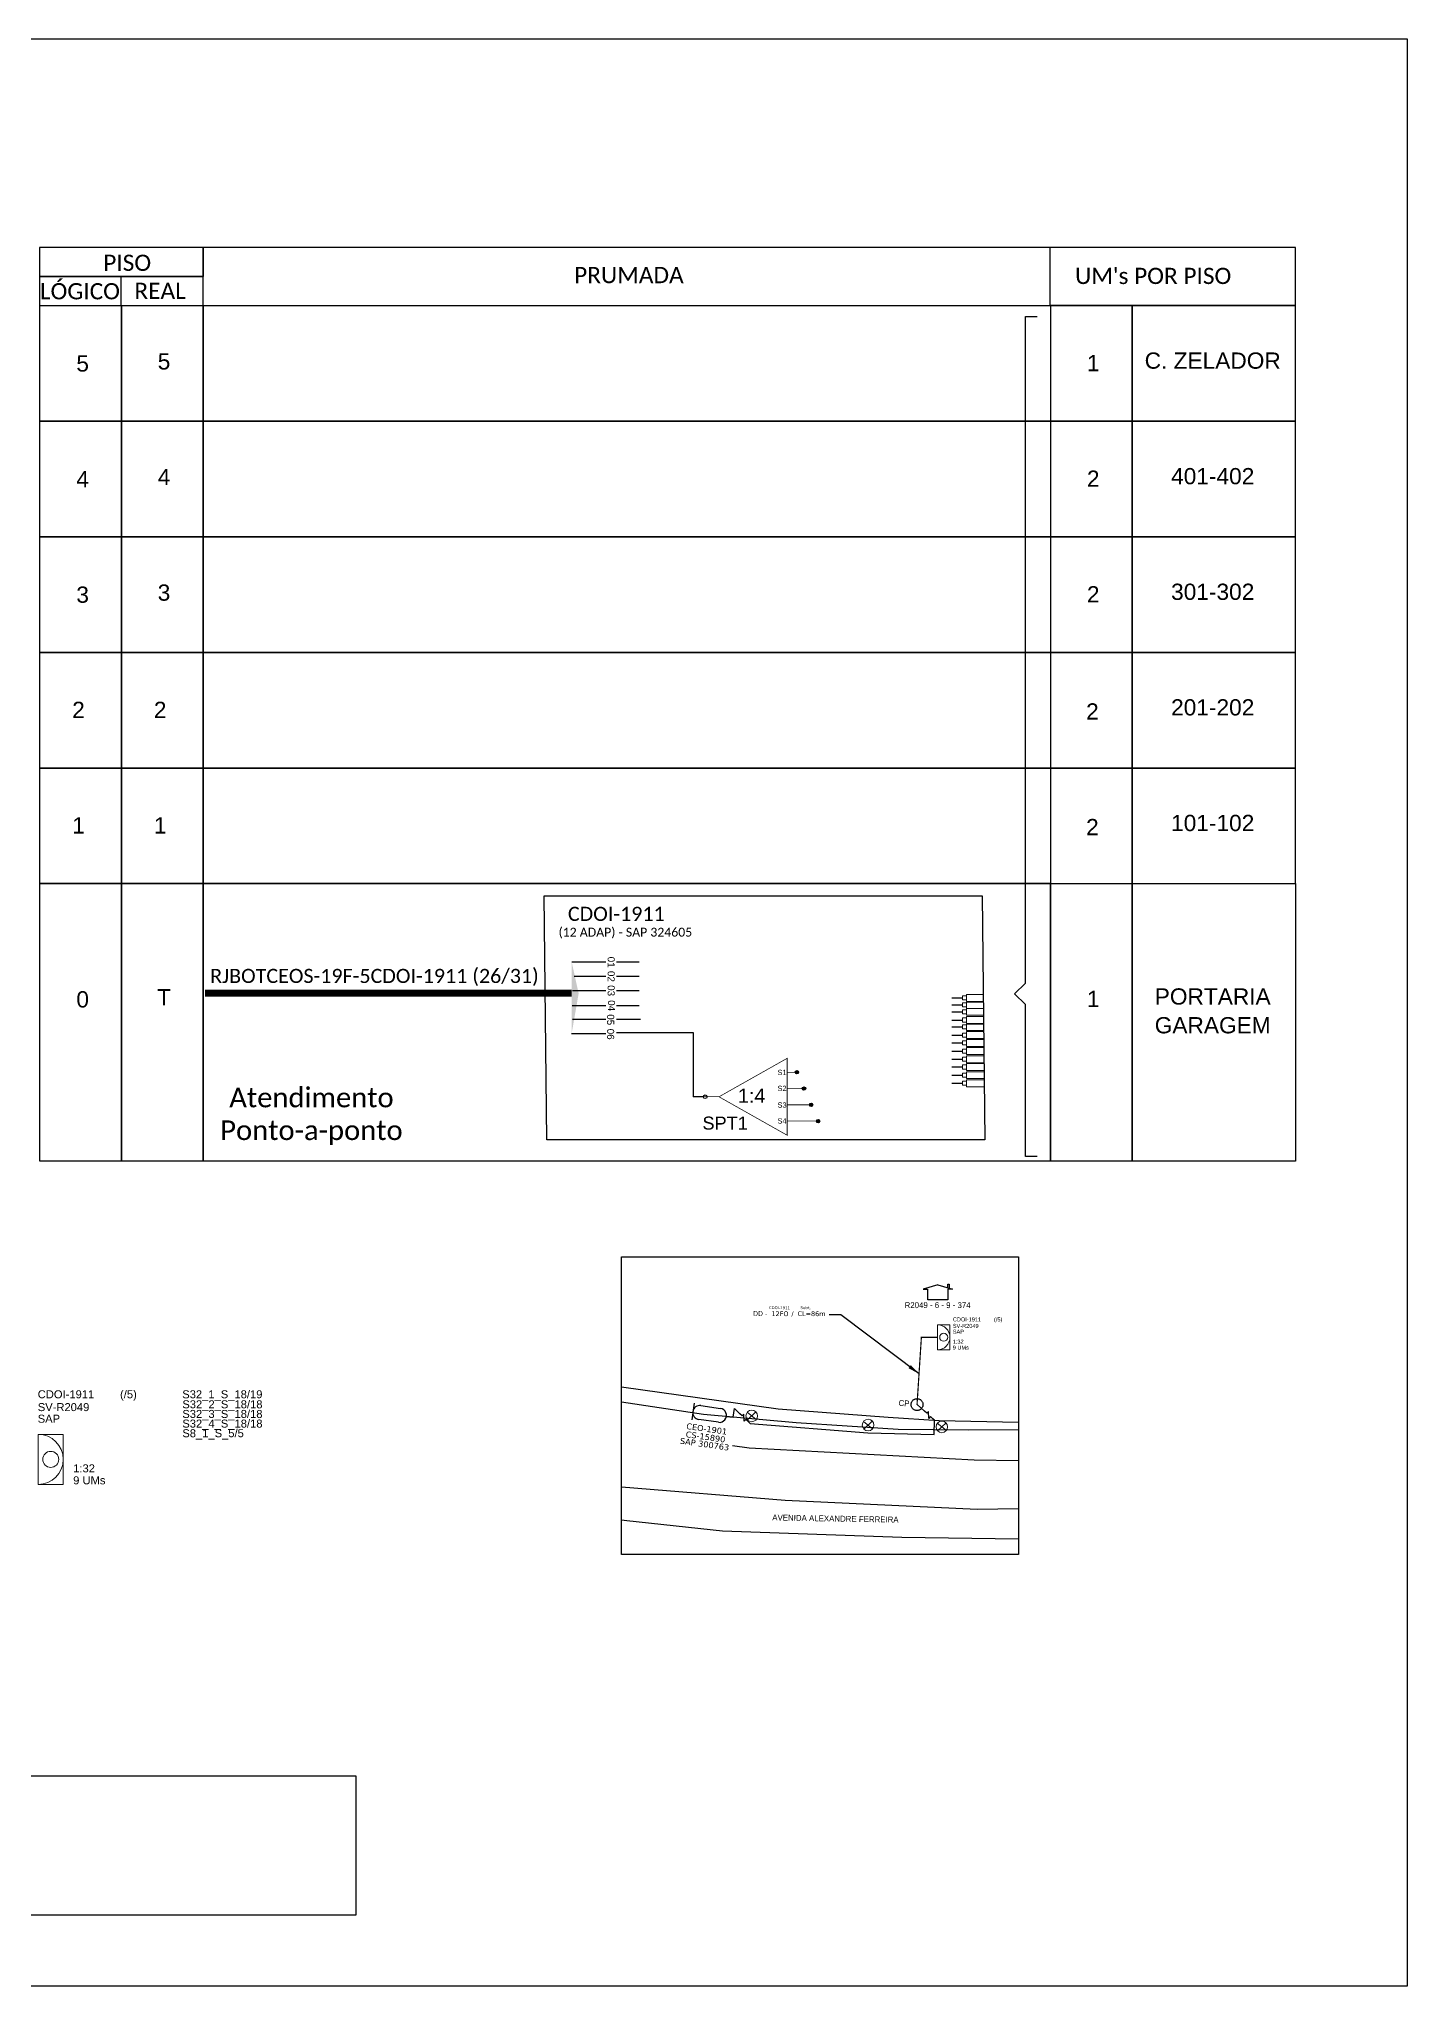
# Model space of a CAD drawing. Header units: millimetres. Extents: x 8980 to 9448, y -9966 to -9636.
# Drawn here: x 9215.5 to 9448, y -9966.5 to -9635.6 of the extents above; entities that cross this region are included whole.
import ezdxf
from ezdxf.enums import TextEntityAlignment as Align

# ---------------------------------------------------------------- set-up
doc = ezdxf.new("R2010")
doc.units = ezdxf.units.MM
doc.linetypes.add('DASHED', pattern=[0.75, 0.5, -0.25])
doc.linetypes.add('PHANTOM2', pattern=[1.25, 0.625, -0.125, 0.125, -0.125, 0.125, -0.125])
for name, color, linetype in [('10.0-Cartográfico', 252, 'Continuous'), ('10.1-Caixas Subterrâneas', 5, 'Continuous'), ('20.5-CEO', 1, 'Continuous'), ('20.8-Legenda', 1, 'Continuous'), ('CD a instalar', 1, 'Continuous'), ('CEO', 1, 'Continuous'), ('INTERV', 5, 'Continuous'), ('label_cabos', 7, 'Continuous'), ('Legenda', 1, 'Continuous'), ('MUB_SEGMENTO', 7, 'Continuous'), ('Subida Lateral', 5, 'Continuous'), ('surveys', 7, 'Continuous'), ('surveys legendas', 7, 'Continuous')]:
    doc.layers.add(name, color=color, linetype=linetype)
for name, color, linetype, lineweight in [('10.4-Postes', 1, 'Continuous', 0), ("20.0-LEGENDA DOS CDO'S", 1, 'Continuous', 0), ('20.1-CDO_INTERIOR', 1, 'Continuous', 0)]:
    doc.layers.add(name, color=color, linetype=linetype, lineweight=lineweight)
doc.layers.add('EXTRA', color=50, linetype='Continuous', plot=False)
doc.styles.add('ARIAL', font='arial.ttf')
doc.styles.add('siredit', font='verdana.ttf')
doc.styles.add('WMF-Calibri0', font='calibri.ttf')
doc.linetypes.add('FENCELINE1', pattern='A,0.25,-0.1,[133,ltypeshp.shx,S=0.1,R=0,X=-0.1,Y=0],-0.1,1', length=1.45)
doc.linetypes.add('RESERVA', pattern='A,0.5,-0.15,["RESERVA",Standard,S=0.18,R=0,X=0,Y=-0.1],-1.3', length=1.95)
doc.dimstyles.new('CC', dxfattribs={"dimtxt": 1, "dimasz": 2, "dimexe": 0.18, "dimexo": 0.0625, "dimgap": 0.09, "dimtad": 0, "dimdec": 0, "dimrnd": 1, "dimzin": 0, "dimdsep": 46, "dimtxsty": 'siredit', "dimblk": 'NONE', "dimcen": 0, "dimse1": 1, "dimse2": 1, "dimsd1": 1, "dimsd2": 1, "dimclrt": 7, "dimadec": 0, "dimazin": 0, "dimtfac": 1, "dimtdec": 0, "dimtofl": 0, "dimtmove": 0, "dimatfit": 3, "dimfxl": 1, "dimtolj": 1, "dimtzin": 0, "dimarcsym": 0})

# ---------------------------------------------------------------- blocks, each defined once
blk = doc.blocks.new('A$C4360606C')
at = {"color": 0}
for points in [[(0, 4.11), (23.15, 4.11), (23.15, 8.22), (0, 8.22)], [(0, 0), (23.15, 0), (23.15, 4.11), (0, 4.11)]]:
    blk.add_lwpolyline(points, close=True, dxfattribs=at)
for points in [[(23.15, 0), (177.9, 0), (177.9, 8.22), (23.15, 8.22), (23.15, 8.22), (23.15, 4.11)], [(143.15, 0), (143.15, 8.22)], [(11.57, 0), (11.57, 4.11)]]:
    blk.add_lwpolyline(points)
at = {"color": 0, "style": 'WMF-Calibri0'}
for s, p in [('     PISO', (4.96, 4.92)), ('  LÓGICO', (-1.58, 0.89)), ('    REAL', (10.18, 0.95)), ('PRUMADA', (75.71, 3.18)), ("UM's POR PISO", (146.67, 3.06))]:
    blk.add_text(s, height=2.3, dxfattribs=at).set_placement(p)
blk = doc.blocks.new('CDO_INTERIOR_TROCA')
at = {"layer": '20.1-CDO_INTERIOR', "color": 0, "lineweight": 18}
blk.add_lwpolyline([(4.25, -4.25), (4.25, 4.25), (0, 4.25), (0, -4.25)], close=True, dxfattribs=at)
blk.add_circle((2.13, 0), 1.36, dxfattribs=at)
blk.add_arc((0, 0), 4.25, 270, 90, dxfattribs=at)
at = {"layer": "20.0-LEGENDA DOS CDO'S", "color": 0, "style": 'ARIAL'}
for tag, p in [('CDO_N', (-0.08, 10.38)), ('SPLITER_1', (24.48, 10.38)), ('SPLITER_2', (24.5, 8.68)), ('SAP_ANTIGO', (-0.08, 6.23)), ('SURVEY', (-0.08, 8.2)), ('/_SAP_NOVO', (12.37, 6.23)), ('SPLITER_3', (24.5, 7.04)), ('SPLITER_4', (24.5, 5.4)), ('SPLITER_5', (24.5, 3.75)), ('1:XX', (5.94, -2.22)), ('UMS', (5.94, -4.24))]:
    blk.add_attdef(tag, p, '', height=1.36, dxfattribs=at)
blk.add_attdef('FIBRAS_UTILIZADAS', text='', height=1.36, dxfattribs=at).set_placement((15.34, 10.38), align=Align.CENTER)
blk = doc.blocks.new('SPLT_1-4_DIV_DIR_PLANEJADO')
h = blk.add_hatch(color=3)
h.dxf.hatch_style = 1
edge = h.paths.add_edge_path()
edge.add_arc((4860.42, -611.97), 0.242, 0, 360)
h = blk.add_hatch(color=3)
h.dxf.hatch_style = 1
edge = h.paths.add_edge_path()
edge.add_arc((4861.42, -614.28), 0.242, 0, 360)
h = blk.add_hatch(color=3)
h.dxf.hatch_style = 1
edge = h.paths.add_edge_path()
edge.add_arc((4862.42, -616.58), 0.242, 0, 360)
h = blk.add_hatch(color=3)
h.dxf.hatch_style = 1
edge = h.paths.add_edge_path()
edge.add_arc((4863.42, -618.89), 0.242, 0, 360)
at = {"color": 30, "linetype": 'DASHED', "ltscale": 2.5, "const_width": 0.1}
blk.add_lwpolyline([(4859.04, -609.99), (4849.38, -615.44), (4859.04, -620.89), (4859.04, -609.99)], dxfattribs=at)
at = {"color": 30, "linetype": 'DASHED', "lineweight": 0, "ltscale": 2.5, "const_width": 0.1}
for points in [[(4860.42, -611.97), (4859.04, -611.97)], [(4859.04, -614.28), (4861.42, -614.28)], [(4849.38, -615.44), (4847.15, -615.44)], [(4859.04, -616.58), (4862.42, -616.58)], [(4859.04, -618.89), (4863.42, -618.89)]]:
    blk.add_lwpolyline(points, dxfattribs=at)
at = {"color": 3}
for centre in [(4860.42, -611.97), (4861.42, -614.28), (4862.42, -616.58), (4863.42, -618.89)]:
    blk.add_circle(centre, 0.242, dxfattribs=at)
at = {"color": 30, "style": 'ARIAL'}
for s, height, p in [('S1', 0.75, (4857.67, -612.37)), ('1:4', 2, (4852.06, -616.29)), ('S2', 0.75, (4857.67, -614.63)), ('S3', 0.75, (4857.67, -616.98)), ('S4', 0.75, (4857.67, -619.24))]:
    blk.add_text(s, height=height, dxfattribs=at).set_placement(p)
blk = doc.blocks.new('PTPT')
at = {"layer": '10.4-Postes', "color": 1, "linetype": 'PHANTOM2'}
for points in [[(-0.0000079, 0.0000104), (0.0000075, -0.000002)], [(0.000007, 0.0000109), (-0.0000074, -0.0000025)]]:
    blk.add_lwpolyline(points, dxfattribs=at)
at = {"layer": '10.4-Postes', "color": 1}
blk.add_circle((-0.0000002, 0.0000042), 0.00000987, dxfattribs=at)
blk = doc.blocks.new('SURVEY_SURVEY')
for p, q in [((0, 0.0000254), (-0.0000251, 0.000018)), ((-0.0000251, 0.000018), (-0.0000173, 0.000018)), ((-0.0000172, 0), (-0.0000172, 0.0000179)), ((0.0000172, 0), (-0.0000172, 0)), ((0, 0.0000254), (0.0000251, 0.000018)), ((0.0000169, 0.0000264), (0.0000195, 0.0000264)), ((0.0000169, 0.0000205), (0.0000169, 0.0000264)), ((0.0000251, 0.000018), (0.0000172, 0.000018)), ((0.0000172, 0.000018), (0.0000172, 0)), ((0.0000195, 0.0000264), (0.0000195, 0.0000198))]:
    blk.add_line(p, q)
blk = doc.blocks.new('CDOI_CT_DRT')
at = {"layer": '20.1-CDO_INTERIOR', "color": 0, "lineweight": 18}
blk.add_lwpolyline([(2.13, -2.13), (2.13, 2.12), (0, 2.12), (0, -2.13)], close=True, dxfattribs=at)
blk.add_circle((1.06, 0), 0.68, dxfattribs=at)
blk.add_arc((0, 0), 2.13, 269.9724, 89.9724, dxfattribs=at)
at = {"layer": "20.0-LEGENDA DOS CDO'S", "color": 0, "style": 'ARIAL'}
for tag, p in [('CDO_N', (2.61, 2.69)), ('SAP', (2.61, 0.61)), ('SURVEY', (2.61, 1.6)), ('1:XX', (2.6, -1.08)), ('UMS', (2.6, -2.09))]:
    blk.add_attdef(tag, p, '', height=0.68, rotation=359.9724, dxfattribs=at)
blk.add_attdef('FIBRAS_UTILIZADAS', text='', height=0.68, rotation=359.9724, dxfattribs=at).set_placement((10.32, 2.69), align=Align.CENTER)
blk = doc.blocks.new('MHMZ')
at = {"linetype": 'PHANTOM2'}
blk.add_circle((0, 0), 0.0000101, dxfattribs=at)
blk = doc.blocks.new('CEO_CT_DRT')
at = {"layer": 'CEO', "color": 0}
for p, q in [((-1.56, 1.26), (1.8, 1.26)), ((1.8, -1.13), (-1.56, -1.13))]:
    blk.add_line(p, q, dxfattribs=at)
blk.add_lwpolyline([(-2.75, 1.51), (-2.75, -1.38)], dxfattribs=at)
for centre, start, end in [((-1.56, 0.07), 90, 270), ((1.8, 0.07), 270, 90)]:
    blk.add_arc(centre, 1.2, start, end, dxfattribs=at)
at = {"layer": 'CEO', "color": 7, "style": 'siredit'}
for tag, p in [('CEO_Nº', (0.12, 5.61)), ('LOCAL', (0.12, 4.23)), ('SAP', (0.12, 2.97)), ('FIBRAS_RESERVA', (0.12, -1.94))]:
    blk.add_attdef(tag, text='', height=1.01, dxfattribs=at).set_placement(p, align=Align.TOP_CENTER)
blk = doc.blocks.new('_None')
blk = doc.blocks.new('LEGENDA DOS CABOS')
at = {"layer": 'EXTRA', "color": 0, "style": 'siredit'}
for tag, p in [('ID', (4.6, 0.97)), ('XX', (9.03, 0.97))]:
    blk.add_attdef(tag, text='', height=0.48, rotation=359.69, dxfattribs=at).set_placement(p, align=Align.MIDDLE_CENTER)
at = {"layer": 'Legenda', "color": 0, "style": 'siredit'}
for tag, p in [('TIPO_CABO', (1.31, 0)), ('CABO', (4.69, -0.05)), ('/', (6.81, -0.05)), ('METROS', (10.03, -0.05))]:
    blk.add_attdef(tag, text='', height=0.8, rotation=359.69, dxfattribs=at).set_placement(p, align=Align.MIDDLE_CENTER)

msp = doc.modelspace()

# ---------------------------------------------------------------- hatches: boundary and pattern name
h = msp.add_hatch(color=5)
h.dxf.hatch_style = 1
h.paths.add_polyline_path([(9307.23, -9797.78), (9306.05, -9792.42), (9306.06, -9795.23)])
h.paths.add_polyline_path([(9307.23, -9797.78), (9306.06, -9795.23), (9306.04, -9804.61)])

# ---------------------------------------------------------------- linework, layer by layer
at = {"color": 3}
for p, q in [((9306.06, -9792.42), (9311.83, -9792.42)), ((9306.46, -9794.83), (9311.83, -9794.83)), ((9313.67, -9792.42), (9317.54, -9792.42)), ((9313.67, -9794.83), (9317.54, -9794.83)), ((9306.18, -9797.25), (9311.83, -9797.25)), ((9313.67, -9797.25), (9317.54, -9797.25)), ((9370.68, -9798.53), (9372.46, -9798.53)), ((9306.15, -9799.8), (9311.83, -9799.8)), ((9313.67, -9799.8), (9317.54, -9799.8)), ((9370.68, -9799.72), (9372.46, -9799.72)), ((9370.68, -9800.9), (9372.46, -9800.9)), ((9306.04, -9804.61), (9311.85, -9804.61)), ((9306.2, -9802.15), (9311.85, -9802.15)), ((9313.67, -9802.15), (9317.72, -9802.15)), ((9370.68, -9802.29), (9372.46, -9802.29)), ((9370.68, -9803.47), (9372.46, -9803.47)), ((9370.68, -9804.85), (9372.46, -9804.85)), ((9370.68, -9806.18), (9372.46, -9806.18)), ((9370.68, -9807.56), (9372.46, -9807.56)), ((9370.68, -9808.95), (9372.46, -9808.95)), ((9370.68, -9810.27), (9372.46, -9810.27)), ((9370.68, -9811.66), (9372.46, -9811.66)), ((9370.68, -9813.04), (9372.46, -9813.04))]:
    msp.add_line(p, q, dxfattribs=at)
at = {"color": 8, "ltscale": 100}
msp.add_line((9328.44, -9815.35), (9326.67, -9815.35), dxfattribs=at)
for points in [[(8979.52, -9635.55), (9448.05, -9635.55), (9448.05, -9966.47), (8979.52, -9966.47)], [(9215.65, -9680.88), (9229.54, -9680.88), (9229.54, -9700.52), (9215.65, -9700.52)], [(9229.54, -9680.88), (9243.43, -9680.88), (9243.43, -9700.52), (9229.54, -9700.52)], [(9243.43, -9680.88), (9387.43, -9680.88), (9387.43, -9700.52), (9243.43, -9700.52)], [(9401.32, -9680.88), (9387.43, -9680.88), (9387.43, -9700.52), (9401.32, -9700.52)], [(9429.09, -9680.88), (9401.32, -9680.88), (9401.32, -9700.52), (9429.09, -9700.52)], [(9215.65, -9700.52), (9229.54, -9700.52), (9229.54, -9720.17), (9215.65, -9720.17)], [(9229.54, -9700.52), (9243.43, -9700.52), (9243.43, -9720.17), (9229.54, -9720.17)], [(9243.43, -9700.52), (9387.43, -9700.52), (9387.43, -9720.17), (9243.43, -9720.17)], [(9401.32, -9700.52), (9387.43, -9700.52), (9387.43, -9720.17), (9401.32, -9720.17)], [(9429.09, -9700.52), (9401.32, -9700.52), (9401.32, -9720.17), (9429.09, -9720.17)], [(9215.65, -9720.17), (9229.54, -9720.17), (9229.54, -9739.81), (9215.65, -9739.81)], [(9229.54, -9720.17), (9243.43, -9720.17), (9243.43, -9739.81), (9229.54, -9739.81)], [(9243.43, -9720.17), (9387.43, -9720.17), (9387.43, -9739.81), (9243.43, -9739.81)], [(9401.32, -9720.17), (9387.43, -9720.17), (9387.43, -9739.81), (9401.32, -9739.81)], [(9429.09, -9720.17), (9401.32, -9720.17), (9401.32, -9739.81), (9429.09, -9739.81)], [(9215.65, -9739.81), (9229.54, -9739.81), (9229.54, -9759.46), (9215.65, -9759.46)], [(9229.54, -9739.81), (9243.43, -9739.81), (9243.43, -9759.46), (9229.54, -9759.46)], [(9243.43, -9739.81), (9387.43, -9739.81), (9387.43, -9759.46), (9243.43, -9759.46)], [(9401.32, -9739.81), (9387.43, -9739.81), (9387.43, -9759.46), (9401.32, -9759.46)], [(9429.09, -9739.81), (9401.32, -9739.81), (9401.32, -9759.46), (9429.09, -9759.46)], [(9215.65, -9759.46), (9229.54, -9759.46), (9229.54, -9779.11), (9215.65, -9779.11)], [(9229.54, -9759.46), (9243.43, -9759.46), (9243.43, -9779.11), (9229.54, -9779.11)], [(9243.43, -9759.46), (9387.43, -9759.46), (9387.43, -9779.11), (9243.43, -9779.11)], [(9401.32, -9759.46), (9387.43, -9759.46), (9387.43, -9779.11), (9401.32, -9779.11)], [(9429.09, -9759.46), (9401.32, -9759.46), (9401.32, -9779.11), (9429.09, -9779.11)], [(9215.65, -9779.11), (9229.54, -9779.11), (9229.54, -9826.26), (9215.65, -9826.26)], [(9229.54, -9779.11), (9243.43, -9779.11), (9243.43, -9826.26), (9229.54, -9826.26)], [(9243.43, -9779.11), (9387.43, -9779.11), (9387.43, -9826.26), (9243.43, -9826.26)], [(9387.43, -9779.11), (9401.32, -9779.11), (9401.32, -9826.26), (9387.43, -9826.26)], [(9401.32, -9779.11), (9429.09, -9779.11), (9429.09, -9826.26), (9401.32, -9826.26)]]:
    msp.add_lwpolyline(points, close=True)
at = {"color": 3}
msp.add_lwpolyline([(9385.17, -9825.47), (9383.19, -9825.47), (9383.18, -9799.66), (9381.3, -9797.85), (9383.18, -9796.04), (9383.18, -9682.75), (9385.16, -9682.75)], dxfattribs=at)
at = {"color": 1}
msp.add_lwpolyline([(9301.37, -9781.16), (9375.85, -9781.16), (9376.3, -9822.65), (9301.81, -9822.65)], close=True, dxfattribs=at)
at = {"color": 1, "const_width": 1.2}
msp.add_lwpolyline([(9306.05, -9797.73), (9250.61, -9797.73), (9250.61, -9797.73), (9243.7, -9797.73), (9243.7, -9797.73), (9243.7, -9797.73)], dxfattribs=at)
at = {"color": 3, "lineweight": 0}
for points in [[(9372.46, -9798.19), (9373.15, -9798.19), (9373.15, -9798.88), (9372.46, -9798.88)], [(9372.46, -9799.37), (9373.15, -9799.37), (9373.15, -9800.06), (9372.46, -9800.06)], [(9372.46, -9800.56), (9373.15, -9800.56), (9373.15, -9801.25), (9372.46, -9801.25)], [(9372.46, -9801.94), (9373.15, -9801.94), (9373.15, -9802.63), (9372.46, -9802.63)], [(9372.46, -9803.13), (9373.15, -9803.13), (9373.15, -9803.81), (9372.46, -9803.81)], [(9372.46, -9804.51), (9373.15, -9804.51), (9373.15, -9805.2), (9372.46, -9805.2)], [(9372.46, -9805.84), (9373.15, -9805.84), (9373.15, -9806.52), (9372.46, -9806.52)], [(9372.46, -9807.22), (9373.15, -9807.22), (9373.15, -9807.91), (9372.46, -9807.91)], [(9372.46, -9808.6), (9373.15, -9808.6), (9373.15, -9809.29), (9372.46, -9809.29)], [(9372.46, -9809.93), (9373.15, -9809.93), (9373.15, -9810.62), (9372.46, -9810.62)], [(9372.46, -9811.31), (9373.15, -9811.31), (9373.15, -9812), (9372.46, -9812)], [(9372.46, -9812.7), (9373.15, -9812.7), (9373.15, -9813.38), (9372.46, -9813.38)]]:
    msp.add_lwpolyline(points, close=True, dxfattribs=at)
for points in [[(9373.15, -9797.94), (9373.15, -9799.13)], [(9373.15, -9797.94), (9376.05, -9797.94)], [(9373.15, -9799.13), (9376.05, -9799.13)], [(9373.15, -9799.13), (9376.05, -9799.13)], [(9373.15, -9799.27), (9376.05, -9799.27)], [(9373.15, -9799.27), (9373.15, -9800.31)], [(9373.15, -9800.31), (9373.15, -9801.49)], [(9373.15, -9800.31), (9376.05, -9800.31)], [(9373.15, -9800.31), (9376.05, -9800.31)], [(9373.15, -9801.49), (9376.05, -9801.49)], [(9373.15, -9801.69), (9373.15, -9802.88)], [(9373.15, -9801.69), (9376.05, -9801.69)], [(9373.15, -9802.88), (9376.05, -9802.88)], [(9373.15, -9802.88), (9376.05, -9802.88)], [(9373.15, -9803.02), (9376.05, -9803.02)], [(9373.15, -9803.02), (9373.15, -9804.06)], [(9373.15, -9804.06), (9376.05, -9804.06)], [(9373.15, -9804.26), (9373.15, -9805.45)], [(9373.15, -9804.26), (9376.05, -9804.26)], [(9373.15, -9805.45), (9376.05, -9805.45)], [(9373.15, -9805.59), (9373.15, -9806.77)], [(9373.15, -9805.59), (9376.05, -9805.59)], [(9373.15, -9806.77), (9376.05, -9806.77)], [(9373.15, -9806.97), (9373.15, -9808.16)], [(9373.15, -9806.97), (9376.05, -9806.97)], [(9373.15, -9808.16), (9376.05, -9808.16)], [(9373.15, -9808.36), (9373.15, -9809.54)], [(9373.15, -9808.36), (9376.05, -9808.36)], [(9373.15, -9809.54), (9376.05, -9809.54)], [(9373.15, -9809.68), (9373.15, -9810.87)], [(9373.15, -9809.68), (9376.05, -9809.68)], [(9373.15, -9810.87), (9376.05, -9810.87)], [(9373.15, -9811.07), (9373.15, -9812.25)], [(9373.15, -9811.07), (9376.05, -9811.07)], [(9373.15, -9812.25), (9376.05, -9812.25)], [(9373.15, -9812.45), (9373.15, -9813.63)], [(9373.15, -9812.45), (9376.05, -9812.45)], [(9373.15, -9813.63), (9376.05, -9813.63)]]:
    msp.add_lwpolyline(points, dxfattribs=at)
at = {"color": 8, "linetype": 'RESERVA', "ltscale": 3}
msp.add_lwpolyline([(9313.65, -9804.44), (9326.67, -9804.44), (9326.67, -9815.35)], dxfattribs=at)
at = {"color": 3}
msp.add_lwpolyline([(9314.5, -9842.54), (9381.98, -9842.54), (9381.98, -9893.13), (9314.5, -9893.13)], close=True, dxfattribs=at)
at = {"color": 0}
msp.add_lwpolyline([(8991.08, -9930.72), (9269.33, -9930.72), (9269.33, -9954.42), (8991.08, -9954.42)], close=True, dxfattribs=at)
at = {"color": 3}
msp.add_circle((9328.74, -9815.34), 0.308, dxfattribs=at)
at = {"layer": '10.0-Cartográfico'}
for points in [[(9314.5, -9864.62), (9341.15, -9868.36), (9359.83, -9869.81), (9368.53, -9870.37), (9381.98, -9870.64)], [(9381.98, -9871.92), (9373.43, -9871.99), (9361.55, -9871.87), (9344.2, -9870.77), (9328.43, -9869.36), (9314.5, -9867.24)], [(9381.98, -9877.2), (9374.45, -9877.09), (9336.23, -9875.06), (9333.36, -9874.68)], [(9314.5, -9881.62), (9342.35, -9883.91), (9374.99, -9885.42), (9381.98, -9885.3)], [(9314.5, -9887.21), (9315.42, -9887.35), (9331.69, -9889.11), (9362.16, -9890.16), (9381.98, -9890.44)]]:
    msp.add_lwpolyline(points, dxfattribs=at)
at = {"layer": 'CD a instalar', "color": 8, "linetype": 'ByBlock', "const_width": 0.2}
msp.add_lwpolyline([(9364.75, -9867.65), (9365.49, -9856.21), (9368.22, -9856.21)], dxfattribs=at)
at = {"layer": 'INTERV', "ltscale": 25}
for points in [[(9366.02, -9868.78), (9364.75, -9867.65)], [(9332.34, -9869.65), (9333.51, -9869.81), (9333.71, -9868.33), (9334.64, -9869.23)]]:
    msp.add_lwpolyline(points, dxfattribs=at)
at = {"layer": 'INTERV', "linetype": 'FENCELINE1', "ltscale": 25}
msp.add_lwpolyline([(9336.02, -9870.53), (9336.41, -9870.87), (9356.37, -9872.43), (9367.65, -9872.71), (9367.7, -9870.29), (9367.42, -9870.05)], dxfattribs=at)
at = {"layer": 'Subida Lateral', "color": 5}
for points in [[(9336.02, -9870.53), (9335.63, -9870.16), (9335.35, -9870.46), (9335.31, -9869.29), (9335.02, -9869.59), (9334.64, -9869.23)], [(9367.42, -9870.05), (9367.03, -9869.69), (9366.76, -9870), (9366.68, -9868.83), (9366.4, -9869.13), (9366.02, -9868.78)]]:
    msp.add_lwpolyline(points, dxfattribs=at)

# ---------------------------------------------------------------- block references
at = {"xscale": 1.2, "yscale": 1.2, "zscale": 1.2}
for name, p in [('A$C4360606C', (9215.61, -9680.88)), ('SPLT_1-4_DIV_DIR_PLANEJADO', (3511.83, -9076.81))]:
    msp.add_blockref(name, p, dxfattribs=at)
at = {"layer": '10.1-Caixas Subterrâneas', "color": 40, "xscale": 100000, "yscale": 100000, "zscale": 100000}
msp.add_blockref('MHMZ', (9364.75, -9867.65), dxfattribs=at)
at = {"layer": '10.4-Postes', "color": 1, "xscale": 100000, "yscale": 100000, "zscale": 100000}
for p in [(9336.67, -9870), (9356.45, -9871.55), (9368.99, -9871.86)]:
    msp.add_blockref('PTPT', p, dxfattribs=at)
at = {"layer": '20.1-CDO_INTERIOR', "color": 8}
msp.add_blockref('CDOI_CT_DRT', (9368.22, -9856.21), dxfattribs=at).add_auto_attribs({'CDO_N': 'CDOI-1911', 'FIBRAS_UTILIZADAS': '(/5)', 'SURVEY': 'SV-R2049', 'SAP': 'SAP', '1:XX': '1:32', 'UMS': '9 UMs'})
at = {"layer": 'INTERV', "color": 1, "ltscale": 50}
ref = msp.add_blockref('CDO_INTERIOR_TROCA', (9215.36, -9876.96), dxfattribs=at)
ref.add_attrib('CDO_N', 'CDOI-1911', (9215.28, -9866.58), dxfattribs={"layer": "20.0-LEGENDA DOS CDO'S", "color": 0, "height": 1.36, "style": 'ARIAL'})
ref.add_attrib('FIBRAS_UTILIZADAS', '(/5)', dxfattribs={"layer": "20.0-LEGENDA DOS CDO'S", "color": 0, "height": 1.36, "style": 'ARIAL'}).set_placement((9230.7, -9866.58), align=Align.CENTER)
ref.add_attrib('SURVEY', 'SV-R2049', (9215.29, -9868.76), dxfattribs={"layer": "20.0-LEGENDA DOS CDO'S", "color": 0, "height": 1.36, "style": 'ARIAL'})
ref.add_attrib('SAP_ANTIGO', 'SAP', (9215.28, -9870.73), dxfattribs={"layer": "20.0-LEGENDA DOS CDO'S", "color": 0, "height": 1.36, "style": 'ARIAL'})
ref.add_attrib('1:XX', '1:32', (9221.31, -9879.17), dxfattribs={"layer": "20.0-LEGENDA DOS CDO'S", "color": 0, "height": 1.36, "style": 'ARIAL'})
ref.add_attrib('UMS', '9 UMs', (9221.31, -9881.2), dxfattribs={"layer": "20.0-LEGENDA DOS CDO'S", "color": 0, "height": 1.36, "style": 'ARIAL'})
ref.add_attrib('SPLITER_1', 'S32_1_S_18/19', (9239.85, -9866.58), dxfattribs={"layer": "20.0-LEGENDA DOS CDO'S", "color": 0, "height": 1.3603, "style": 'ARIAL'})
ref.add_attrib('SPLITER_2', 'S32_2_S_18/18', (9239.86, -9868.28), dxfattribs={"layer": "20.0-LEGENDA DOS CDO'S", "color": 0, "height": 1.3603, "style": 'ARIAL'})
ref.add_attrib('SPLITER_3', 'S32_3_S_18/18', (9239.86, -9869.92), dxfattribs={"layer": "20.0-LEGENDA DOS CDO'S", "color": 0, "height": 1.3603, "style": 'ARIAL'})
ref.add_attrib('SPLITER_4', 'S32_4_S_18/18', (9239.86, -9871.56), dxfattribs={"layer": "20.0-LEGENDA DOS CDO'S", "color": 0, "height": 1.3603, "style": 'ARIAL'})
ref.add_attrib('SPLITER_5', 'S8_1_S_5/5', (9239.86, -9873.2), dxfattribs={"layer": "20.0-LEGENDA DOS CDO'S", "color": 0, "height": 1.36, "style": 'ARIAL'})
at = {"layer": 'INTERV'}
ref = msp.add_blockref('CEO_CT_DRT', (9329.36, -9869.29), dxfattribs=dict(at, rotation=351.8600298240158))
ref.add_attrib('CEO_Nº', 'CEO-1901', dxfattribs={"layer": '20.5-CEO', "color": 7, "height": 1.014, "rotation": 351.86, "style": 'siredit'}).set_placement((9329.08, -9871.28), align=Align.TOP_CENTER)
ref.add_attrib('LOCAL', 'CS-15890', dxfattribs={"layer": '20.5-CEO', "color": 7, "height": 1.014, "rotation": 351.86, "style": 'siredit'}).set_placement((9328.88, -9872.64), align=Align.TOP_CENTER)
ref.add_attrib('SAP', 'SAP 300763', dxfattribs={"layer": '20.5-CEO', "color": 7, "height": 1.014, "rotation": 351.86, "style": 'siredit'}).set_placement((9328.71, -9873.88), align=Align.TOP_CENTER)
at = {"layer": 'label_cabos', "color": 0}
ref = msp.add_blockref('LEGENDA DOS CABOS', (9336.77, -9852.16), dxfattribs=at)
ref.add_attrib('ID', 'CDOI-1911', dxfattribs={"layer": 'EXTRA', "color": 0, "height": 0.48, "rotation": 359.69, "style": 'siredit'}).set_placement((9341.37, -9851.19), align=Align.MIDDLE_CENTER)
ref.add_attrib('CABO', '12FO', dxfattribs={"layer": '20.8-Legenda', "color": 0, "height": 0.8, "rotation": 359.69, "style": 'siredit'}).set_placement((9341.46, -9852.21), align=Align.MIDDLE_CENTER)
ref.add_attrib('METROS', 'CL=86m', dxfattribs={"layer": '20.8-Legenda', "color": 0, "height": 0.8, "rotation": 359.69, "style": 'siredit'}).set_placement((9346.81, -9852.21), align=Align.MIDDLE_CENTER)
ref.add_attrib('XX', 'Subt.', dxfattribs={"layer": 'EXTRA', "color": 0, "height": 0.48, "rotation": 359.69, "style": 'siredit'}).set_placement((9345.8, -9851.19), align=Align.MIDDLE_CENTER)
ref.add_attrib('/', '/', dxfattribs={"layer": '20.8-Legenda', "color": 0, "height": 0.8, "rotation": 359.69, "style": 'siredit'}).set_placement((9343.58, -9852.21), align=Align.MIDDLE_CENTER)
ref.add_attrib('TIPO_CABO', 'DD -', dxfattribs={"layer": '20.8-Legenda', "color": 0, "height": 0.8, "rotation": 359.69, "style": 'siredit'}).set_placement((9338.09, -9852.17), align=Align.MIDDLE_CENTER)
at = {"layer": 'surveys', "color": 255, "xscale": 100000, "yscale": 100000, "zscale": 100000}
msp.add_blockref('SURVEY_SURVEY', (9368.28, -9849.84), dxfattribs=at)

# ---------------------------------------------------------------- texts
at = {"style": 'ARIAL'}
for s, height, p in [('5', 2.76, (9222.92, -9690.71)), ('5', 2.76, (9236.75, -9690.35)), ('1', 2.76, (9394.7, -9690.64)), ('C. ZELADOR', 2.76, (9415.01, -9690.22)), ('4', 2.76, (9222.92, -9710.36)), ('4', 2.76, (9236.75, -9710)), ('2', 2.76, (9394.7, -9710.29)), ('401-402', 2.76, (9415.01, -9709.86)), ('3', 2.76, (9222.92, -9730)), ('3', 2.76, (9236.75, -9729.65)), ('2', 2.76, (9394.7, -9729.94)), ('301-302', 2.76, (9415.01, -9729.51)), ('2', 2.76, (9222.21, -9749.58)), ('2', 2.76, (9236.09, -9749.58)), ('2', 2.76, (9394.56, -9749.85)), ('201-202', 2.76, (9415.01, -9749.15)), ('1', 2.76, (9222.21, -9769.22)), ('1', 2.76, (9236.09, -9769.22)), ('2', 2.76, (9394.56, -9769.5)), ('101-102', 2.76, (9415.01, -9768.8)), ('0', 2.76, (9222.92, -9798.77)), ('T', 2.76, (9236.75, -9798.41)), ('1', 2.76, (9394.7, -9798.7)), ('PORTARIA', 2.76, (9415.01, -9798.29)), ('GARAGEM', 2.76, (9415.01, -9803.18)), ('SPT1', 2.208, (9332.13, -9819.81))]:
    msp.add_text(s, height=height, dxfattribs=at).set_placement(p, align=Align.MIDDLE_CENTER)
at = {"color": 1, "style": 'WMF-Calibri0'}
for s, p in [('CDOI-1911', (9305.41, -9785.45)), ('RJBOTCEOS-19F-5CDOI-1911 (26/31)', (9244.59, -9796))]:
    msp.add_text(s, height=2.4, dxfattribs=at).set_placement(p)
msp.add_text('(12 ADAP) - SAP 324605', height=1.5, dxfattribs=at).set_placement((9315.17, -9788.11), align=Align.CENTER)
at = {"style": 'ARIAL'}
for s, p in [('01', (9312.76, -9792.46)), ('02', (9312.76, -9794.88)), ('03', (9312.76, -9797.3)), ('05', (9312.67, -9802.24)), ('04', (9312.82, -9799.85)), ('06', (9312.67, -9804.7))]:
    msp.add_text(s, height=1.2, rotation=270, dxfattribs=at).set_placement(p, align=Align.MIDDLE_CENTER)
at = {"insert": (9261.65, -9818.66), "char_height": 3.3365, "width": 25.6725, "attachment_point": 5, "style": 'WMF-Calibri0'}
msp.add_mtext('\\pi0.31929;Atendimento \\PPonto-a-ponto', dxfattribs=at)
at = {"layer": '10.1-Caixas Subterrâneas'}
msp.add_text('CP', height=1, rotation=356.3089, dxfattribs=at).set_placement((9362.54, -9867.42), align=Align.MIDDLE_CENTER)
at = {"layer": 'MUB_SEGMENTO', "color": 255}
msp.add_text('AVENIDA ALEXANDRE FERREIRA', height=1, rotation=358.9666, dxfattribs=at).set_placement((9340.14, -9887.33))
at = {"layer": 'surveys legendas', "color": 0}
msp.add_text('R2049 - 6 - 9 - 374', height=1, dxfattribs=at).set_placement((9362.64, -9851.25))

# ---------------------------------------------------------------- leaders
at = {"layer": 'label_cabos', "annotation_type": 0, "has_hookline": 1, "hookline_direction": 1}
msp.add_leader([(9365.09, -9862.41), (9351.81, -9852.37), (9349.81, -9852.37)], dimstyle='CC', override={"dimgap": 0.09, "dimtad": 0}, dxfattribs=at)

doc.saveas('drawing.dxf')
